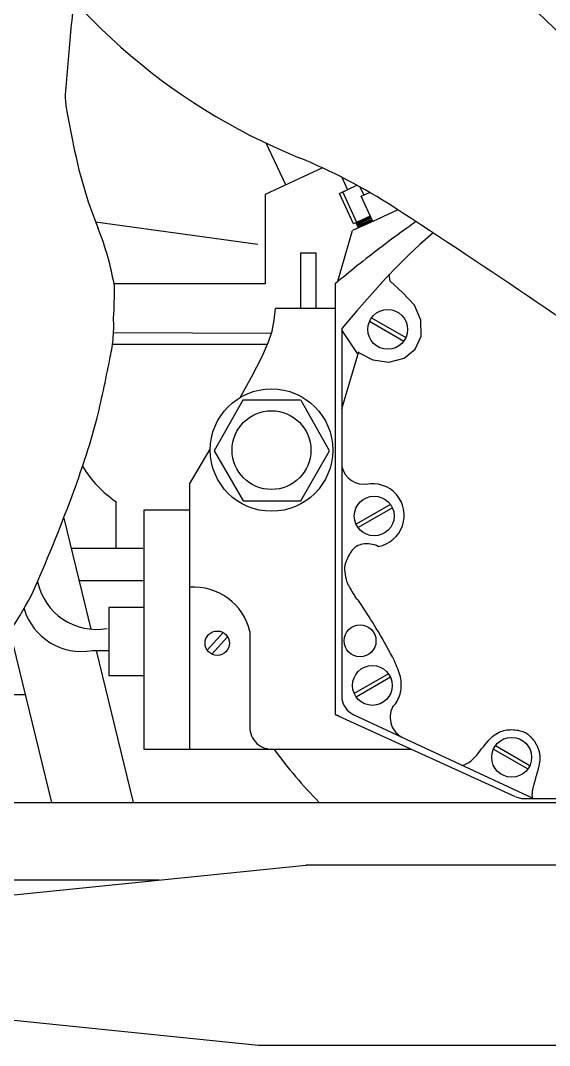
# Model space of a CAD drawing. Extents: x 0.9 to 11.8, y 2 to 8.4.
# Drawn here: x 5.521 to 6.338, y 2.288 to 3.872 of the extents above; entities that cross this region are included whole.
import ezdxf

# ---------------------------------------------------------------- set-up
doc = ezdxf.new("R2010")
doc.units = 0

msp = doc.modelspace()

# ---------------------------------------------------------------- linework, layer by layer
at = {"layer": '10', "color": 7, "linetype": 'CONTINUOUS'}
for centre, radius, start, end in [((150.241747, 151.99406), 206.518527, 225.567271, 225.990796), ((6.30989, 4.54492), 0.954519, 208.913423, 247.843004), ((5.618422, 2.846886), 0.878906, 56.976583, 67.843017), ((-0.851096, -7.106389), 12.749978, 54.603301, 56.976583)]:
    msp.add_arc(centre, radius, start, end, dxfattribs=at)
at = {"layer": 'lines & arcs', "color": 5, "linetype": 'CONTINUOUS'}
for p, q in [((5.930591, 3.61825), (5.900424, 3.682944)), ((5.987238, 3.644665), (5.898883, 3.603465)), ((6.026086, 3.611166), (6.017379, 3.630027)), ((6.013329, 3.605315), (6.040348, 3.617895)), ((6.045062, 3.615297), (6.050961, 3.602628)), ((5.898883, 3.603465), (5.898883, 3.465467)), ((6.035328, 3.558067), (6.013329, 3.605315)), ((6.040476, 3.560464), (6.018477, 3.607712)), ((6.046823, 3.600699), (6.059969, 3.606829)), ((6.065037, 3.561639), (6.046823, 3.600699)), ((6.076239, 3.566713), (6.033433, 3.547746)), ((6.061022, 3.57003), (6.035328, 3.558067)), ((6.061829, 3.5683), (6.040015, 3.55937)), ((6.062521, 3.566816), (6.040706, 3.557886)), ((6.063385, 3.564962), (6.041569, 3.556032)), ((6.103707, 3.579672), (6.065037, 3.561639)), ((5.636738, 3.561516), (5.887609, 3.526582)), ((6.042962, 3.551478), (6.039114, 3.559829)), ((6.064077, 3.563479), (6.04226, 3.554548)), ((6.064286, 3.563031), (6.042963, 3.553103)), ((6.011148, 3.469744), (6.033433, 3.547746)), ((6.153939, 3.540523), (6.137633, 3.526182)), ((6.158165, 3.544067), (6.153939, 3.540523)), ((6.137633, 3.526182), (6.121056, 3.510731)), ((5.953672, 3.513172), (5.977169, 3.513172)), ((5.953672, 3.42732), (5.953672, 3.513172)), ((5.977169, 3.513172), (5.977169, 3.42732)), ((6.121056, 3.510731), (6.103629, 3.493467)), ((6.103629, 3.493467), (6.084772, 3.473689)), ((6.084772, 3.473689), (6.063905, 3.450693)), ((6.091487, 3.469677), (6.090388, 3.480226)), ((6.11086, 3.452221), (6.091487, 3.469677)), ((5.898883, 3.465467), (5.665421, 3.465467)), ((6.006976, 3.465612), (6.006976, 2.799934)), ((6.063905, 3.450693), (6.04045, 3.423777)), ((6.129411, 3.432252), (6.11086, 3.452221)), ((5.912556, 3.409263), (5.914629, 3.42732)), ((6.006976, 3.42732), (5.914629, 3.42732)), ((6.04045, 3.423777), (6.017302, 3.396353)), ((6.139178, 3.40918), (6.129411, 3.432252)), ((5.909365, 3.39231), (5.912556, 3.409263)), ((6.059878, 3.407632), (6.112858, 3.377044)), ((6.062951, 3.412954), (6.11593, 3.382366)), ((6.139465, 3.384728), (6.139178, 3.40918)), ((5.664685, 3.390334), (5.908415, 3.389324)), ((5.903619, 3.374262), (5.909365, 3.39231)), ((6.017302, 3.396353), (6.017302, 2.823747)), ((6.041155, 3.357908), (6.01764, 3.393182)), ((5.893763, 3.351925), (5.903619, 3.374262)), ((6.130356, 3.364628), (6.139465, 3.384728)), ((5.663124, 3.37229), (5.902749, 3.37229)), ((6.017302, 3.272534), (6.043617, 3.360979)), ((6.043089, 3.359204), (6.064756, 3.348178)), ((6.113269, 3.350663), (6.130356, 3.364628)), ((5.878244, 3.322108), (5.893763, 3.351925)), ((6.064756, 3.348178), (6.089562, 3.344662)), ((6.089562, 3.344662), (6.113269, 3.350663)), ((5.860077, 3.289752), (5.878244, 3.322108)), ((5.864345, 3.285664), (5.820164, 3.207182)), ((5.953466, 3.285664), (5.864345, 3.285664)), ((5.99799, 3.207182), (5.954362, 3.285382)), ((5.782173, 3.155834), (5.813946, 3.210084)), ((5.820164, 3.207182), (5.864897, 3.130308)), ((5.95381, 3.130308), (5.99799, 3.207182)), ((5.782173, 3.155834), (5.782173, 2.746502)), ((5.668213, 3.129184), (5.668213, 3.057203)), ((5.864897, 3.130308), (5.95381, 3.130308)), ((6.09203, 3.124633), (6.039051, 3.094045)), ((5.711237, 3.115725), (5.711237, 2.746502)), ((5.782173, 3.115725), (5.711237, 3.115725)), ((6.095103, 3.119311), (6.042123, 3.088723)), ((5.587685, 3.10353), (5.62954, 2.931863)), ((5.59898, 3.057203), (5.710087, 3.057203)), ((5.611169, 3.00721), (5.711237, 3.00721)), ((5.657191, 2.965336), (5.657191, 2.859972)), ((5.711237, 2.965336), (5.657191, 2.965336)), ((5.504431, 2.928089), (5.568817, 2.664008)), ((5.809212, 2.899497), (5.833989, 2.926489)), ((5.840769, 2.919965), (5.81629, 2.893299)), ((5.875201, 2.928179), (5.875201, 2.780893)), ((5.632062, 2.898764), (5.656258, 2.898764)), ((5.637609, 2.898764), (5.694846, 2.664008)), ((5.657191, 2.859972), (5.711237, 2.859972)), ((6.089254, 2.862755), (6.036275, 2.832168)), ((6.092327, 2.857434), (6.039347, 2.826846)), ((5.428186, 2.830852), (5.528139, 2.830852)), ((6.006976, 2.799934), (6.284619, 2.673282)), ((6.006976, 2.799934), (6.012224, 2.798224)), ((6.03478, 2.799862), (6.311146, 2.670952)), ((6.257305, 2.771184), (6.259767, 2.772441)), ((6.259767, 2.772441), (6.262213, 2.773473)), ((6.262213, 2.773473), (6.264656, 2.774313)), ((6.264656, 2.774313), (6.267112, 2.774995)), ((6.267112, 2.774995), (6.269592, 2.775549)), ((6.269592, 2.775549), (6.272091, 2.775979)), ((6.272091, 2.775979), (6.274603, 2.776285)), ((6.274603, 2.776285), (6.27712, 2.776467)), ((6.27712, 2.776467), (6.279634, 2.776525)), ((6.279634, 2.776525), (6.282139, 2.776458)), ((6.282139, 2.776458), (6.284625, 2.776266)), ((6.284625, 2.776266), (6.287087, 2.775949)), ((6.287087, 2.775949), (6.289518, 2.775507)), ((6.289518, 2.775507), (6.291911, 2.774941)), ((6.291911, 2.774941), (6.294262, 2.774255)), ((6.294262, 2.774255), (6.296567, 2.773449)), ((6.296567, 2.773449), (6.29882, 2.772526)), ((6.29882, 2.772526), (6.300109, 2.771918)), ((6.238554, 2.753746), (6.241409, 2.757148)), ((6.241409, 2.757148), (6.244231, 2.760333)), ((6.244231, 2.760333), (6.246992, 2.763212)), ((6.246992, 2.763212), (6.249669, 2.765714)), ((6.249669, 2.765714), (6.252271, 2.767854)), ((6.252271, 2.767854), (6.254811, 2.769666)), ((6.254811, 2.769666), (6.257305, 2.771184)), ((5.711237, 2.746502), (5.782173, 2.746502)), ((5.782173, 2.746502), (6.124108, 2.746502)), ((6.227392, 2.739774), (6.230086, 2.743142)), ((6.230086, 2.743142), (6.232864, 2.746653)), ((6.232864, 2.746653), (6.235696, 2.750218)), ((6.235696, 2.750218), (6.238554, 2.753746)), ((6.251294, 2.746459), (6.304274, 2.715871)), ((6.254367, 2.751781), (6.307346, 2.721193)), ((6.209173, 2.723692), (6.212213, 2.725258)), ((6.212213, 2.725258), (6.214965, 2.72703)), ((6.214965, 2.72703), (6.217515, 2.72903)), ((6.217515, 2.72903), (6.219948, 2.731283)), ((6.219948, 2.731283), (6.222351, 2.733812)), ((6.222351, 2.733812), (6.22481, 2.73664)), ((6.22481, 2.73664), (6.227392, 2.739774)), ((6.201883, 2.721076), (6.205758, 2.722305)), ((6.205758, 2.722305), (6.209173, 2.723692)), ((5.203821, 2.664008), (6.973899, 2.664008)), ((6.285852, 2.672881), (6.294258, 2.670141)), ((6.294258, 2.670141), (6.623612, 2.670141)), ((5.420228, 2.512203), (5.961729, 2.566929)), ((6.518107, 2.566929), (5.961729, 2.566929)), ((5.734925, 2.544008), (4.609992, 2.544008)), ((5.888463, 2.288414), (5.420228, 2.335985)), ((6.518107, 2.288414), (5.888463, 2.288414))]:
    msp.add_line(p, q, dxfattribs=at)
for centre, radius in [((6.087903, 3.394998), 0.030742), ((5.908523, 3.20851), 0.09459), ((5.908523, 3.20851), 0.060934), ((6.067077, 3.106677), 0.030742), ((6.045308, 2.913768), 0.024551), ((5.82475, 2.910102), 0.018812), ((6.064301, 2.8448), 0.030742), ((6.27932, 2.733825), 0.030742)]:
    msp.add_circle(centre, radius, dxfattribs=at)
for centre, radius, start, end in [((6.441954, 3.778343), 0.847102, 171.577528, 174.860771), ((12.470708, 3.236131), 6.90019, 174.860771, 175.667424), ((5.639705, 3.753662), 0.04961, 175.667424, 185.191605), ((5.838904, 3.771761), 0.24963, 185.191605, 190.4921), ((7.501266, 4.079625), 1.940259, 190.4921, 192.39274), ((6.295958, 3.814781), 0.706197, 192.39274, 201.943893), ((5.242778, 3.390468), 0.429246, 9.683859, 21.943893), ((7.25041, 1.980835), 1.93667, 125.755573, 128.663268), ((7.25041, 1.980835), 1.93667, 125.292526, 125.755573), ((7.25041, 1.980835), 1.93667, 128.663268, 129.944649), ((5.171394, 3.450557), 0.494661, 355.63783, 361.403311), ((5.435633, 3.401006), 0.2293, 354.510304, 362.981642), ((5.443065, 3.400292), 0.221834, 346.606719, 354.510304), ((3.395999, 3.787402), 2.304961, 346.583094, 349.033236), ((4.23678, 3.64516), 1.455227, 339.592464, 344.348899), ((5.764181, 3.271033), 0.171263, 210.678813, 235.919787), ((6.050646, 3.190069), 0.034181, 192.698788, 281.149658), ((6.064645, 3.107743), 0.048799, 280.275025, 461.786758), ((3.063637, 4.081624), 2.706932, 336.105475, 339.592464), ((6.052978, 3.038267), 0.025152, 99.158557, 143.515216), ((6.055659, 3.021634), 0.042, 65.089695, 99.158557), ((6.087089, 3.01304), 0.067579, 143.515216, 161.852476), ((6.051826, 3.024598), 0.030469, 161.852476, 189.307242), ((6.218358, 3.051891), 0.199223, 189.307242, 193.400727), ((5.638127, 3.024218), 0.092753, 191.830832, 280.377725), ((5.788851, 2.908091), 0.088656, 13.096205, 94.319869), ((6.038367, 3.009008), 0.014194, 193.400727, 208.779468), ((7.019272, 3.547808), 1.133337, 208.779468, 209.070107), ((6.268747, 3.130584), 0.274638, 209.070107, 209.66052), ((6.918543, 3.500628), 1.022412, 209.66052, 210.272331), ((4.930987, 3.309764), 0.688849, 319.324513, 331.886962), ((6.129095, 3.039823), 0.108317, 210.272331, 212.152074), ((6.051166, 2.990839), 0.016273, 212.152074, 223.677936), ((5.992868, 2.935172), 0.064335, 37.888559, 43.677936), ((5.615354, 2.990001), 0.092753, 196.612643, 280.377725), ((5.979744, 2.924959), 0.080964, 32.552972, 37.888559), ((3.935043, 1.619681), 2.506774, 31.594415, 32.552972), ((5.482804, 2.571662), 0.68968, 27.37827, 31.594415), ((5.928361, 2.802403), 0.18792, 19.29634, 27.37827), ((6.051386, 2.845477), 0.057573, 6.480116, 19.29634), ((6.054274, 2.845805), 0.054666, 353.32609, 366.480116), ((6.058592, 2.8453), 0.050318, 340.673427, 353.32609), ((6.04853, 2.828262), 0.031553, 188.226857, 244.166242), ((6.050777, 2.84804), 0.0586, 328.952226, 340.673427), ((6.126841, 2.795609), 0.035212, 152.017569, 176.254748), ((6.059844, 2.849813), 0.052314, 312.327032, 318.490873), ((6.085394, 2.827201), 0.018194, 318.490873, 328.952226), ((6.126841, 2.795609), 0.035212, 176.254748, 200.491927), ((5.908502, 2.77966), 0.033324, 177.879616, 275.722827), ((6.126841, 2.795609), 0.035212, 200.491927, 220.798959), ((6.126841, 2.795609), 0.035212, 220.798959, 241.105991), ((6.273893, 2.726388), 0.052515, 59.777011, 60.885894), ((6.296054, 2.764429), 0.00849, 57.018896, 59.777011), ((6.035712, 2.363248), 0.486741, 56.772667, 57.018896), ((6.295236, 2.759429), 0.013124, 55.27312, 56.772667), ((6.27608, 2.731792), 0.046752, 53.777396, 55.27312), ((6.276038, 2.731734), 0.046823, 52.282816, 53.777396), ((6.275982, 2.731662), 0.046914, 50.788547, 52.282816), ((6.27585, 2.7315), 0.047123, 49.297591, 50.788547), ((6.275857, 2.731509), 0.047112, 47.803563, 49.297591), ((6.27574, 2.73138), 0.047286, 46.312295, 47.803563), ((6.275589, 2.731221), 0.047505, 44.820073, 46.312295), ((6.275817, 2.731448), 0.047184, 43.322775, 44.820073), ((6.275011, 2.730688), 0.048291, 41.846564, 43.322775), ((6.275345, 2.730987), 0.047843, 40.363458, 41.846564), ((6.273905, 2.729763), 0.049733, 38.919768, 40.363458), ((6.274623, 2.730343), 0.04881, 37.462498, 38.919768), ((6.273178, 2.729235), 0.050631, 36.039233, 37.462498), ((6.273819, 2.729702), 0.049838, 34.604685, 36.039233), ((6.272725, 2.728947), 0.051167, 33.193278, 34.604685), ((6.273104, 2.729195), 0.050714, 31.775577, 33.193278), ((6.490875, 3.16729), 0.715539, 216.020308, 224.69736), ((6.272461, 2.728797), 0.05147, 30.370229, 31.775577), ((6.272547, 2.728847), 0.051371, 28.963524, 30.370229), ((6.272402, 2.728767), 0.051537, 27.558516, 28.963524), ((6.272172, 2.728647), 0.051796, 26.15702, 27.558516), ((6.272967, 2.729037), 0.050911, 24.746747, 26.15702), ((6.270709, 2.727997), 0.053396, 23.369688, 24.746747), ((6.275512, 2.730072), 0.048164, 21.923783, 23.369688), ((6.267062, 2.726671), 0.057273, 20.597844, 21.923783), ((6.280574, 2.731749), 0.042839, 18.976503, 20.597844), ((6.271798, 2.728731), 0.052118, 17.506581, 18.976503), ((6.287962, 2.73383), 0.035169, 15.535471, 17.506581), ((6.278131, 2.731097), 0.045374, 13.800128, 15.535471), ((6.289826, 2.73397), 0.033331, 11.635367, 13.800128), ((6.282386, 2.732438), 0.040927, 9.681812, 11.635367), ((6.269883, 2.73322), 0.053361, 349.575281, 351.440413), ((6.257615, 2.735066), 0.065766, 351.440413, 353.120432), ((6.288866, 2.733543), 0.034354, 7.455973, 9.681812), ((6.274138, 2.733073), 0.049124, 353.120432, 355.066768), ((6.283769, 2.732876), 0.039494, 5.380038, 7.455973), ((6.272256, 2.733235), 0.051012, 355.066768, 356.97673), ((6.285867, 2.733074), 0.037387, 3.18976, 5.380038), ((6.282577, 2.73289), 0.040682, 1.090068, 3.18976), ((6.278945, 2.732882), 0.044314, 356.97673, 359.013651), ((6.280615, 2.732853), 0.042644, 359.013651, 361.090068), ((5.701535, 2.890985), 0.643421, 343.517182, 343.778932), ((6.186248, 2.749969), 0.138613, 343.778932, 344.51006), ((6.014934, 2.797447), 0.316383, 344.51006, 344.993993), ((6.225848, 2.740909), 0.098023, 344.993993, 346.04951), ((6.145857, 2.760779), 0.180445, 346.04951, 346.827464), ((6.252411, 2.735841), 0.071011, 346.827464, 348.309743), ((6.226555, 2.741191), 0.097416, 348.309743, 349.575281), ((6.436486, 2.657473), 0.127709, 163.317099, 163.988708), ((7.358065, 2.381286), 1.089783, 163.170095, 163.317099), ((6.621816, 2.603992), 0.320588, 162.89906, 163.170095), ((7.794059, 2.243342), 1.547055, 162.816153, 162.89906), ((4.916905, 3.133143), 1.464549, 342.813818, 342.901395), ((4.912904, 3.134374), 1.468735, 342.901395, 342.978203), ((3.897912, 3.445111), 2.530227, 342.978203, 343.036722), ((6.135396, 2.762611), 0.190966, 343.036722, 343.517182), ((6.350973, 2.675856), 0.04029, 176.393979, 178.834563), ((6.34253, 2.676388), 0.031831, 173.648121, 176.393979), ((6.364416, 2.673952), 0.053852, 171.717115, 173.648121), ((6.347607, 2.676399), 0.036866, 169.383224, 171.717115), ((6.39502, 2.667511), 0.085104, 168.047686, 169.383224), ((6.359687, 2.674991), 0.048988, 166.287358, 168.047686), ((6.469435, 2.648212), 0.161956, 165.505313, 166.287358), ((6.388494, 2.669136), 0.078355, 164.380963, 165.505313), ((6.67359, 2.589434), 0.374382, 163.988708, 164.380963), ((6.342068, 2.676037), 0.031384, 178.834563, 181.736118), ((6.345958, 2.676155), 0.035275, 181.736118, 184.472904), ((6.322074, 2.674287), 0.011318, 184.472904, 187.242986), ((6.620516, 2.712216), 0.312161, 187.242986, 187.746223)]:
    msp.add_arc(centre, radius, start, end, dxfattribs=at)

doc.saveas('drawing.dxf')
